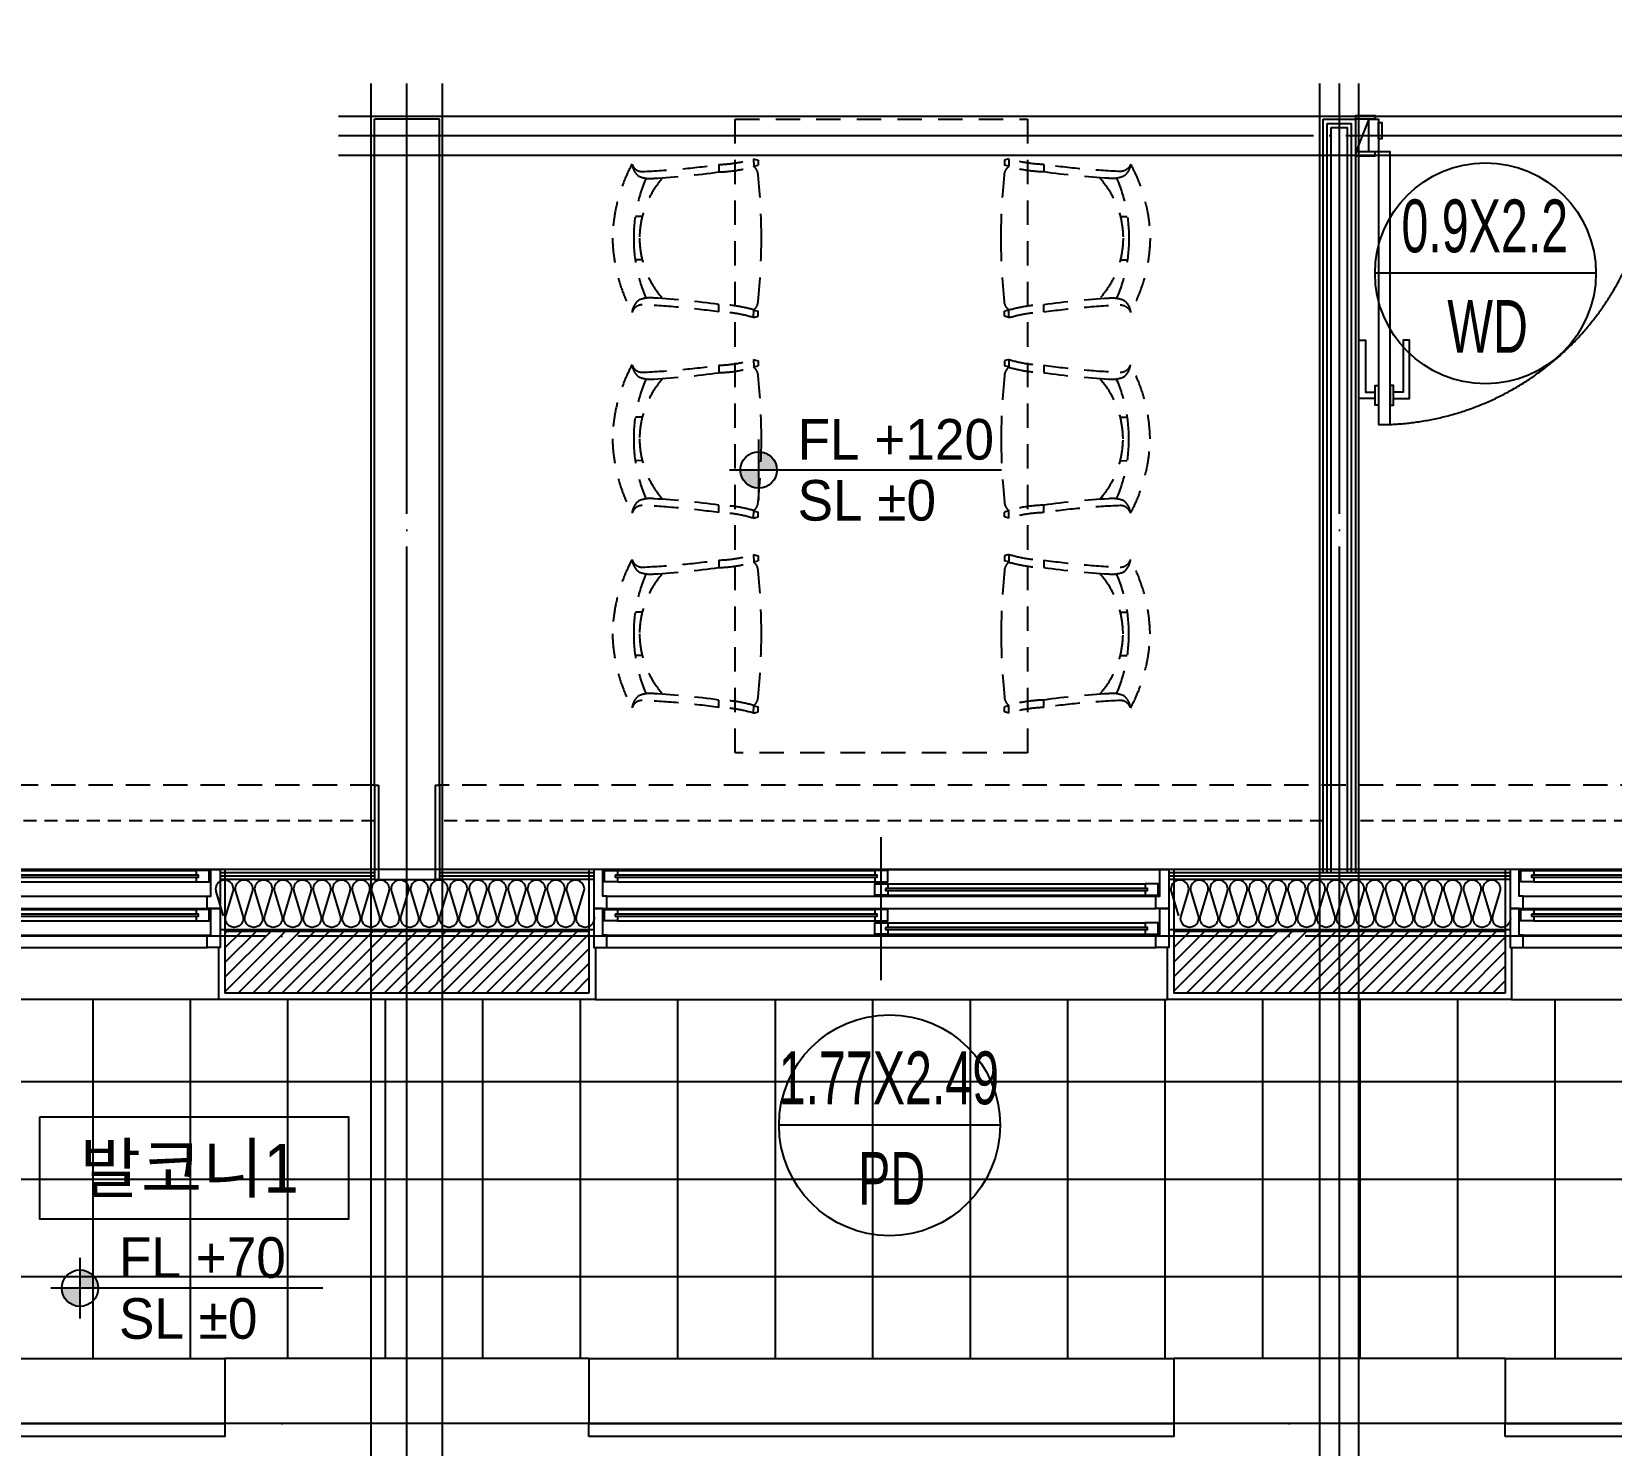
# Model space of a CAD drawing. Header units: millimetres. Extents: x -24416 to 92204, y -190080 to 23760.
# Drawn here: x 15074 to 19936, y -93291 to -88938 of the extents above; entities that cross this region are included whole.
import ezdxf
from ezdxf.enums import TextEntityAlignment as Align

# ---------------------------------------------------------------- set-up
doc = ezdxf.new("R2010")
doc.units = ezdxf.units.MM
doc.header["$LTSCALE"] = 50
for name, pattern in [('AUDIT_D_220706163347-0', [0]), ('CEN', [62, 60, -1, 0, -1]), ('H', [1.3, 0.8, -0.5]), ('HD', [2.5, 1.5, -1]), ('HID', [2.3, 1.5, -0.8]), ('평면도(기준)$0$CENTER2', [16.25, 15, -0.5, 0.25, -0.5])]:
    doc.linetypes.add(name, pattern=pattern)
for name, color, linetype in [('A-레벨', 7, 'AUDIT_D_220706163347-0'), ('A-창호부호', 4, 'Continuous'), ('A_HAT', 8, 'Continuous'), ('CEN_CON', 1, 'CEN'), ('CEN_WALL', 12, 'CEN'), ('CONC', 2, 'Continuous'), ('dan1', 7, 'HID'), ('ELE3_CON', 7, 'Continuous'), ('ELE4', 4, 'Continuous'), ('FIN', 6, 'Continuous'), ('FUR_가구', 8, 'HD'), ('INS', 8, 'Continuous'), ('SINA-F-FRAME', 4, 'Continuous'), ('WAL', 3, 'Continuous'), ('WAL_DRY', 7, 'Continuous'), ('WIN', 4, 'Continuous'), ('X - 단위세대$0$ETC', 6, 'Continuous'), ('바닥타일', 8, 'Continuous'), ('실명', 3, 'AUDIT_D_220706163347-0'), ('실명박스', 7, 'AUDIT_D_220706163347-0'), ('커튼박스', 6, 'Continuous'), ('평면도(기준)$0$1.EC-F-DOOR', 4, 'Continuous'), ('평면도(기준)$0$1.EC-F-DOOR-F', 4, 'Continuous')]:
    doc.layers.add(name, color=color, linetype=linetype)
doc.layers.add('Defpoint', color=135, linetype='Continuous', plot=False)
doc.layers.add('MC', color=135, linetype='Continuous', plot=False)
doc.styles.add('HAUD01', font='Dotum.ttf')
pattern_1 = [(45, (-288337.163, -168071.244), (-22.4506403, 22.4506403), [])]

# ---------------------------------------------------------------- blocks, each defined once
blk = doc.blocks.new('A$C4D377245')
at = {"layer": 'A-창호부호'}
blk.add_line((675.4, 345), (14.6, 345), dxfattribs=at)
blk.add_circle((345, 345), 330.4, dxfattribs=at)
blk = doc.blocks.new('WIN_이중창_1800')
at = {"layer": 'Defpoint'}
for p, q in [((-15, 240), (-15, 0)), ((1785, 240), (1785, 0))]:
    blk.add_line(p, q, dxfattribs=at)
at = {"layer": 'WIN'}
blk.add_line((885, -100), (885, 340), dxfattribs=at)
at = {"layer": 'WIN', "color": 8}
for p, q in [((1742, 240), (28, 240)), ((865, 196), (73, 196)), ((1697, 237), (905, 237)), ((1697, 202), (905, 202)), ((1730, 158), (40, 158)), ((865, 161), (73, 161)), ((1730, 120), (40, 120)), ((1697, 117), (905, 117)), ((865, 76), (73, 76)), ((1697, 82), (905, 82)), ((1730, 38), (40, 38)), ((1730, 0), (40, 0)), ((865, 41), (73, 41))]:
    blk.add_line(p, q, dxfattribs=at)
at = {"layer": 'WIN'}
for points in [[(40, 158), (28, 158), (28, 240), (0, 240), (0, 120), (40, 120), (40, 158)], [(73, 175.5), (73, 161), (33, 161), (33, 196), (73, 196), (73, 181.5)], [(905, 216.5), (905, 202), (865, 202), (865, 237), (905, 237), (905, 222.5)], [(865, 175.5), (865, 161), (905, 161), (905, 196), (865, 196), (865, 181.5)], [(1704, 222.5), (1704, 216.5), (898, 216.5), (898, 222.5), (1704, 222.5)], [(1697, 216.5), (1697, 202), (1737, 202), (1737, 237), (1697, 237), (1697, 222.5)], [(1730, 158), (1742, 158), (1742, 240), (1770, 240), (1770, 120), (1730, 120), (1730, 158)], [(872, 181.5), (872, 175.5), (66, 175.5), (66, 181.5), (872, 181.5)], [(40, 38), (28, 38), (28, 120), (0, 120), (0, 0), (40, 0), (40, 38)], [(905, 96.5), (905, 82), (865, 82), (865, 117), (905, 117), (905, 102.5)], [(1704, 102.5), (1704, 96.5), (898, 96.5), (898, 102.5), (1704, 102.5)], [(1697, 96.5), (1697, 82), (1737, 82), (1737, 117), (1697, 117), (1697, 102.5)], [(1730, 38), (1742, 38), (1742, 120), (1770, 120), (1770, 0), (1730, 0), (1730, 38)], [(73, 55.5), (73, 41), (33, 41), (33, 76), (73, 76), (73, 61.5)], [(872, 61.5), (872, 55.5), (66, 55.5), (66, 61.5), (872, 61.5)], [(865, 55.5), (865, 41), (905, 41), (905, 76), (865, 76), (865, 61.5)]]:
    blk.add_lwpolyline(points, dxfattribs=at)
blk = doc.blocks.new('WIN_이중창_3300-2')
at = {"layer": 'Defpoint'}
for p, q in [((-15, 240), (-15, 0)), ((3285, 240), (3285, 0))]:
    blk.add_line(p, q, dxfattribs=at)
at = {"layer": 'WIN'}
for p, q in [((900, -100), (900, 340)), ((2370, -100), (2370, 340))]:
    blk.add_line(p, q, dxfattribs=at)
at = {"layer": 'WIN', "color": 8}
for p, q in [((3242, 240), (28, 240)), ((880, 237), (73, 237)), ((880, 202), (73, 202)), ((2350, 196), (920, 196)), ((3197, 237), (2390, 237)), ((3197, 202), (2390, 202)), ((3230, 158), (40, 158)), ((2350, 161), (920, 161)), ((3230, 120), (40, 120)), ((880, 117), (73, 117)), ((3197, 117), (2390, 117)), ((880, 82), (73, 82)), ((2350, 76), (920, 76)), ((3197, 82), (2390, 82)), ((3230, 38), (40, 38)), ((3230, 0), (40, 0)), ((2350, 41), (920, 41))]:
    blk.add_line(p, q, dxfattribs=at)
at = {"layer": 'WIN'}
for points in [[(40, 158), (28, 158), (28, 240), (0, 240), (0, 120), (40, 120), (40, 158)], [(73, 216.5), (73, 202), (33, 202), (33, 237), (73, 237), (73, 222.5)], [(887, 222.5), (887, 216.5), (66, 216.5), (66, 222.5), (887, 222.5)], [(880, 216.5), (880, 202), (920, 202), (920, 237), (880, 237), (880, 222.5)], [(920, 175.5), (920, 161), (880, 161), (880, 196), (920, 196), (920, 181.5)], [(2390, 216.5), (2390, 202), (2350, 202), (2350, 237), (2390, 237), (2390, 222.5)], [(2350, 175.5), (2350, 161), (2390, 161), (2390, 196), (2350, 196), (2350, 181.5)], [(3204, 222.5), (3204, 216.5), (2383, 216.5), (2383, 222.5), (3204, 222.5)], [(3197, 216.5), (3197, 202), (3237, 202), (3237, 237), (3197, 237), (3197, 222.5)], [(3230, 158), (3242, 158), (3242, 240), (3270, 240), (3270, 120), (3230, 120), (3230, 158)], [(2357, 181.5), (2357, 175.5), (913, 175.5), (913, 181.5), (2357, 181.5)], [(40, 38), (28, 38), (28, 120), (0, 120), (0, 0), (40, 0), (40, 38)], [(73, 96.5), (73, 82), (33, 82), (33, 117), (73, 117), (73, 102.5)], [(887, 102.5), (887, 96.5), (66, 96.5), (66, 102.5), (887, 102.5)], [(880, 96.5), (880, 82), (920, 82), (920, 117), (880, 117), (880, 102.5)], [(2390, 96.5), (2390, 82), (2350, 82), (2350, 117), (2390, 117), (2390, 102.5)], [(3204, 102.5), (3204, 96.5), (2383, 96.5), (2383, 102.5), (3204, 102.5)], [(3197, 96.5), (3197, 82), (3237, 82), (3237, 117), (3197, 117), (3197, 102.5)], [(3230, 38), (3242, 38), (3242, 120), (3270, 120), (3270, 0), (3230, 0), (3230, 38)], [(920, 55.5), (920, 41), (880, 41), (880, 76), (920, 76), (920, 61.5)], [(2357, 61.5), (2357, 55.5), (913, 55.5), (913, 61.5), (2357, 61.5)], [(2350, 55.5), (2350, 41), (2390, 41), (2390, 76), (2350, 76), (2350, 61.5)]]:
    blk.add_lwpolyline(points, dxfattribs=at)
blk = doc.blocks.new('insul1')
blk.add_lwpolyline([(0, 0.25, 1.344031), (0.35, 0.25), (0.2, 0.75, -1.344031), (0.55, 0.75), (0.4, 0.25)], format="xyb")
blk = doc.blocks.new('식탁-1950x900')
at = {"layer": 'FUR_가구'}
for p, q in [((-500.1, -139.2), (-499.9, -162.1)), ((-393, -121.6), (-379.1, -126)), ((-393, -121.6), (-392.7, -145.4)), ((-392.7, -144.6), (-379.3, -141)), ((-379.1, -126), (-379.3, -141)), ((393, -121.6), (379.1, -126)), ((379.1, -126), (379.3, -141)), ((392.7, -144.6), (379.3, -141)), ((393, -121.6), (392.7, -145.4)), ((500.1, -139.2), (499.9, -162.1)), ((-735.6, -299), (-756.6, -299.2)), ((735.6, -299), (756.6, -299.2)), ((-735.6, -433.1), (-756.6, -432.9)), ((735.6, -433.1), (756.6, -432.9)), ((-500.1, -592.9), (-499.9, -570)), ((500.1, -592.9), (499.9, -570)), ((-393, -610.5), (-392.7, -586.7)), ((-393, -610.5), (-379.1, -606.2)), ((-392.7, -587.5), (-379.3, -591.1)), ((-379.1, -606.2), (-379.3, -591.1)), ((379.1, -606.2), (379.3, -591.1)), ((393, -610.5), (379.1, -606.2)), ((392.7, -587.5), (379.3, -591.1)), ((393, -610.5), (392.7, -586.7)), ((-500.1, -757.1), (-499.9, -780)), ((-393, -739.5), (-379.1, -743.8)), ((-393, -739.5), (-392.7, -763.3)), ((-392.7, -762.5), (-379.3, -758.9)), ((-379.1, -743.8), (-379.3, -758.9)), ((393, -739.5), (379.1, -743.8)), ((379.1, -743.8), (379.3, -758.9)), ((392.7, -762.5), (379.3, -758.9)), ((393, -739.5), (392.7, -763.3)), ((500.1, -757.1), (499.9, -780)), ((-735.6, -916.9), (-756.6, -917.1)), ((735.6, -916.9), (756.6, -917.1)), ((-735.6, -1051), (-756.6, -1050.8)), ((735.6, -1051), (756.6, -1050.8)), ((-500.1, -1210.8), (-499.9, -1187.9)), ((-393, -1228.4), (-392.7, -1204.6)), ((-392.7, -1205.4), (-379.3, -1209)), ((-379.1, -1224), (-379.3, -1209)), ((379.1, -1224), (379.3, -1209)), ((392.7, -1205.4), (379.3, -1209)), ((393, -1228.4), (392.7, -1204.6)), ((500.1, -1210.8), (499.9, -1187.9)), ((-393, -1228.4), (-379.1, -1224)), ((393, -1228.4), (379.1, -1224)), ((-500.1, -1357.1), (-499.9, -1380)), ((-393, -1339.5), (-379.1, -1343.8)), ((-393, -1339.5), (-392.7, -1363.3)), ((-392.7, -1362.5), (-379.3, -1358.9)), ((-379.1, -1343.8), (-379.3, -1358.9)), ((393, -1339.5), (379.1, -1343.8)), ((379.1, -1343.8), (379.3, -1358.9)), ((392.7, -1362.5), (379.3, -1358.9)), ((393, -1339.5), (392.7, -1363.3)), ((500.1, -1357.1), (499.9, -1380)), ((-735.6, -1516.9), (-756.6, -1517.1)), ((735.6, -1516.9), (756.6, -1517.1)), ((-735.6, -1651), (-756.6, -1650.8)), ((735.6, -1651), (756.6, -1650.8)), ((-500.1, -1810.8), (-499.9, -1787.9)), ((500.1, -1810.8), (499.9, -1787.9)), ((-393, -1828.4), (-392.7, -1804.6)), ((-393, -1828.4), (-379.1, -1824)), ((-392.7, -1805.4), (-379.3, -1809)), ((-379.1, -1824), (-379.3, -1809)), ((379.1, -1824), (379.3, -1809)), ((393, -1828.4), (379.1, -1824)), ((392.7, -1805.4), (379.3, -1809)), ((393, -1828.4), (392.7, -1804.6))]:
    blk.add_line(p, q, dxfattribs=at)
blk.add_lwpolyline([(-450, 0), (450, 0), (450, -1950), (-450, -1950)], close=True, dxfattribs=at)
for centre, radius, start, end in [((-324.7, -376.8), 502.7, 151.613, 178.7722), ((-735.8, -128.1), 32.7, 197.2985, 270.5396), ((-715.5, -133.6), 51.6, 184.7366, 233.9633), ((-839.2, 2261.8), 2424.8, 272.4515, 278.0366), ((-510.6, 259.9), 399.2, 271.5056, 287.1336), ((-510.6, 259.9), 422.1, 271.4516, 286.229), ((-411.8, -172), 32.7, 1.9895, 54.3197), ((-301.1, -364.6), 460.9, 156.5856, 180.1775), ((-711.1, -94), 88.5, 246.8053, 277.2576), ((-464.2, -367.5), 279.9, 137.9152, 179.6962), ((-839.2, 2261.8), 2447.5, 273.2626, 277.9666), ((-2602.4, -386.7), 2233.9, 0.5286, 5.5435), ((-324.7, -355.3), 502.7, 181.2278, 208.387), ((-301.1, -367.5), 460.9, 179.8225, 203.4144), ((-464.2, -364.6), 279.9, 180.3038, 222.0848), ((-2602.4, -345.5), 2233.9, 354.4565, 359.4714), ((-735.8, -604), 32.7, 89.4604, 162.7015), ((-715.5, -598.6), 51.6, 126.0367, 175.2634), ((-711.1, -638.2), 88.5, 82.7424, 113.1947), ((-839.2, -2993.9), 2424.8, 81.9634, 87.5485), ((-839.2, -2993.9), 2447.5, 82.0334, 86.7374), ((-510.6, -992), 422.1, 73.771, 88.5484), ((-411.8, -560.1), 32.7, 305.6803, 358.0105), ((-510.6, -992), 399.2, 72.8664, 88.4944), ((-324.7, -994.7), 502.7, 151.613, 178.7722), ((-735.8, -746), 32.7, 197.2985, 270.5396), ((-715.5, -751.4), 51.6, 184.7366, 233.9633), ((-839.2, 1643.9), 2424.8, 272.4515, 278.0366), ((-510.6, -358), 399.2, 271.5056, 287.1336), ((-510.6, -358), 422.1, 271.4516, 286.229), ((-411.8, -789.9), 32.7, 1.9895, 54.3197), ((-301.1, -982.5), 460.9, 156.5856, 180.1775), ((-711.1, -711.8), 88.5, 246.8053, 277.2576), ((-464.2, -985.4), 279.9, 137.9152, 179.6962), ((-839.2, 1643.9), 2447.5, 273.2626, 277.9666), ((-2602.4, -1004.5), 2233.9, 0.5286, 5.5435), ((-324.7, -973.2), 502.7, 181.2278, 208.387), ((-301.1, -985.4), 460.9, 179.8225, 203.4144), ((-464.2, -982.5), 279.9, 180.3038, 222.0848), ((-2602.4, -963.3), 2233.9, 354.4565, 359.4714), ((-735.8, -1221.9), 32.7, 89.4604, 162.7015), ((-715.5, -1216.4), 51.6, 126.0367, 175.2634), ((-711.1, -1256), 88.5, 82.7424, 113.1947), ((-839.2, -3611.8), 2424.8, 81.9634, 87.5485), ((-839.2, -3611.8), 2447.5, 82.0334, 86.7374), ((-510.6, -1609.9), 399.2, 72.8664, 88.4944), ((-510.6, -1609.9), 422.1, 73.771, 88.5484), ((-411.8, -1178), 32.7, 305.6803, 358.0105), ((-324.7, -1594.7), 502.7, 151.613, 178.7722), ((-735.8, -1346), 32.7, 197.2985, 270.5396), ((-715.5, -1351.4), 51.6, 184.7366, 233.9633), ((-839.2, 1043.9), 2424.8, 272.4515, 278.0366), ((-510.6, -958), 399.2, 271.5056, 287.1336), ((-301.1, -1582.5), 460.9, 156.5856, 180.1775), ((-711.1, -1311.8), 88.5, 246.8053, 277.2576), ((-464.2, -1585.4), 279.9, 137.9152, 179.6962), ((-839.2, 1043.9), 2447.5, 273.2626, 277.9666), ((-510.6, -958), 422.1, 271.4516, 286.229), ((-411.8, -1389.9), 32.7, 1.9895, 54.3197), ((-2602.4, -1604.5), 2233.9, 0.5286, 5.5435), ((-324.7, -1573.2), 502.7, 181.2278, 208.387), ((-301.1, -1585.4), 460.9, 179.8225, 203.4144), ((-464.2, -1582.5), 279.9, 180.3038, 222.0848), ((-2602.4, -1563.3), 2233.9, 354.4565, 359.4714), ((-735.8, -1821.9), 32.7, 89.4604, 162.7015), ((-715.5, -1816.4), 51.6, 126.0367, 175.2634), ((-711.1, -1856), 88.5, 82.7424, 113.1947), ((-839.2, -4211.8), 2424.8, 81.9634, 87.5485), ((-839.2, -4211.8), 2447.5, 82.0334, 86.7374), ((-510.6, -2209.9), 422.1, 73.771, 88.5484), ((-411.8, -1778), 32.7, 305.6803, 358.0105), ((-510.6, -2209.9), 399.2, 72.8664, 88.4944)]:
    blk.add_arc(centre, radius, start, end, dxfattribs=at)
at = {"layer": 'FUR_가구', "extrusion": (0, 0, -1)}
for centre, major_axis, start_param, end_param in [((411.8, -172), (-23.1, 23.1), 5.532511, 6.445844), ((510.6, 259.9), (-418.1, 57.7), 4.600712, 4.858628), ((510.6, 259.9), (-391.6, 77.3), 4.543868, 4.816628), ((839.2, 2261.8), (308.9, 2405.1), 3.056625, 3.154103), ((735.8, -128.1), (-23.1, 23.1), 2.65811, 3.936408), ((715.5, -133.6), (-36.5, 36.5), 2.438863, 3.298031), ((324.7, -376.8), (355.5, 355.5), 0.289952, 0.763969), ((2602.4, -386.7), (-1579.6, 1579.6), 5.507013, 5.59454), ((839.2, 2261.8), (261.2, 2433.5), 3.0916, 3.173701), ((464.2, -367.5), (197.9, 197.9), 0.05088, 0.780096), ((711.1, -94), (-62.6, 62.6), 3.522166, 4.053659), ((301.1, -364.6), (447.5, 110.4), -0.166893, 0.244864), ((2602.4, -345.5), (-114, 2231), 4.666674, 4.7542), ((464.2, -364.6), (197.9, 197.9), 0.7907, 1.519916), ((301.1, -367.5), (-450.7, 96.7), 2.927084, 3.338841), ((324.7, -355.3), (-355.5, 355.5), 2.377624, 2.851641), ((411.8, -560.1), (-23.1, 23.1), 4.54973, 5.463063), ((510.6, -992), (410.7, 97.2), 4.661547, 4.919462), ((839.2, -2993.9), (-321.8, 2426.3), -0.007165, 0.074936), ((839.2, -2993.9), (-242.6, 2412.6), -0.040038, 0.05744), ((711.1, -638.2), (62.6, 62.6), -0.912067, -0.380574), ((735.8, -604), (23.1, 23.1), -0.794816, 0.483483), ((715.5, -598.6), (-36.5, 36.5), 1.414358, 2.273526), ((510.6, -992), (392, 75.2), 4.602977, 4.875737)]:
    blk.add_ellipse(centre, major_axis=major_axis, ratio=1, start_param=start_param, end_param=end_param, dxfattribs=at)
at = {"layer": 'FUR_가구'}
for centre, major_axis, start_param, end_param in [((411.8, -789.9), (23.1, 23.1), 1.408137, 2.321471), ((510.6, -358), (-410.7, 97.2), 1.519954, 1.777869), ((510.6, -358), (-392, 75.2), 1.461384, 1.734144), ((839.2, 1643.9), (242.6, 2412.6), 3.101555, 3.199033), ((735.8, -746), (-23.1, 23.1), 2.346777, 3.625076), ((715.5, -751.4), (36.5, 36.5), 4.55595, 5.415118), ((324.7, -994.7), (355.5, 355.5), 5.519216, 5.993234), ((2602.4, -1004.5), (114, 2231), 1.525081, 1.612608), ((839.2, 1643.9), (321.8, 2426.3), 3.134428, 3.216528), ((464.2, -985.4), (-197.9, 197.9), 3.932293, 4.661509), ((711.1, -711.8), (-62.6, 62.6), 2.229526, 2.761019), ((301.1, -982.5), (450.7, 96.7), -0.214508, 0.197248), ((2602.4, -963.3), (1579.6, 1579.6), 2.36542, 2.452947), ((464.2, -982.5), (-197.9, 197.9), 3.192473, 3.921689), ((301.1, -985.4), (-447.5, 110.4), 2.9747, 3.386457), ((324.7, -973.2), (-355.5, 355.5), 3.431544, 3.905562), ((711.1, -1256), (62.6, 62.6), 0.380574, 0.912067), ((411.8, -1178), (23.1, 23.1), 2.390918, 3.304252), ((510.6, -1609.9), (418.1, 57.7), 1.45912, 1.717035), ((510.6, -1609.9), (391.6, 77.3), 1.402276, 1.675036), ((839.2, -3611.8), (-261.2, 2433.5), -0.049992, 0.032108), ((839.2, -3611.8), (-308.9, 2405.1), -0.084967, 0.012511), ((735.8, -1221.9), (23.1, 23.1), 5.799702, 7.078001), ((715.5, -1216.4), (36.5, 36.5), 5.580456, 6.439624), ((510.6, -958), (-392, 75.2), 1.461384, 1.734144), ((839.2, 1043.9), (242.6, 2412.6), 3.101555, 3.199033), ((735.8, -1346), (-23.1, 23.1), 2.346777, 3.625076), ((715.5, -1351.4), (36.5, 36.5), 4.55595, 5.415118), ((324.7, -1594.7), (355.5, 355.5), 5.519216, 5.993234), ((2602.4, -1604.5), (114, 2231), 1.525081, 1.612608), ((411.8, -1389.9), (23.1, 23.1), 1.408137, 2.321471), ((510.6, -958), (-410.7, 97.2), 1.519954, 1.777869), ((839.2, 1043.9), (321.8, 2426.3), 3.134428, 3.216528), ((464.2, -1585.4), (-197.9, 197.9), 3.932293, 4.661509), ((711.1, -1311.8), (-62.6, 62.6), 2.229526, 2.761019), ((301.1, -1582.5), (450.7, 96.7), -0.214508, 0.197248), ((2602.4, -1563.3), (1579.6, 1579.6), 2.36542, 2.452947), ((464.2, -1582.5), (-197.9, 197.9), 3.192473, 3.921689), ((301.1, -1585.4), (-447.5, 110.4), 2.9747, 3.386457), ((324.7, -1573.2), (-355.5, 355.5), 3.431544, 3.905562), ((411.8, -1778), (23.1, 23.1), 2.390918, 3.304252), ((510.6, -2209.9), (418.1, 57.7), 1.45912, 1.717035), ((839.2, -4211.8), (-261.2, 2433.5), -0.049992, 0.032108), ((839.2, -4211.8), (-308.9, 2405.1), -0.084967, 0.012511), ((711.1, -1856), (62.6, 62.6), 0.380574, 0.912067), ((735.8, -1821.9), (23.1, 23.1), 5.799702, 7.078001), ((715.5, -1816.4), (36.5, 36.5), 5.580456, 6.439624), ((510.6, -2209.9), (391.6, 77.3), 1.402276, 1.675036)]:
    blk.add_ellipse(centre, major_axis=major_axis, ratio=1, start_param=start_param, end_param=end_param, dxfattribs=at)
blk = doc.blocks.new('A$C3C3C21E6')
at = {"layer": '평면도(기준)$0$1.EC-F-DOOR'}
blk.add_lwpolyline([(70, -210), (70, -1049.6), (106, -1049.6), (106, -210), (70, -210)], dxfattribs=at)
at = {"layer": '평면도(기준)$0$1.EC-F-DOOR', "color": 8}
for points in [[(60, -969.6), (10, -969.6), (10, -789.6), (30, -789.6), (30, -949.6), (60, -949.6)], [(116.1, -969.6), (166.1, -969.6), (166.1, -789.6), (146.1, -789.6), (146.1, -949.6), (116.1, -949.6)]]:
    blk.add_lwpolyline(points, dxfattribs=at)
for points in [[(70, -929.6), (70, -989.6), (60, -989.6), (60, -929.6)], [(106, -929.6), (106, -989.6), (116, -989.6), (116, -929.6)]]:
    blk.add_lwpolyline(points, close=True, dxfattribs=at)
at = {"layer": '평면도(기준)$0$1.EC-F-DOOR', "color": 1, "linetype": '평면도(기준)$0$CENTER2', "ltscale": 6}
blk.add_arc((69.4, -209.7), 840.6, 272.4982, 359.9824, dxfattribs=at)
at = {"layer": '평면도(기준)$0$1.EC-F-DOOR-F'}
for points in [[(60, -110), (40, -110), (0, -110), (0, -98), (60, -98)], [(40, -110), (70, -110), (70, -210), (40, -210)], [(70, -120), (80, -120), (80, -170), (70, -170)], [(910, -120), (900, -120), (900, -170), (910, -170)], [(940, -110), (910, -110), (910, -210), (940, -210)], [(920, -110), (940, -110), (980, -110), (980, -98), (920, -98)], [(0, -222), (60, -222), (60, -210), (0, -210)], [(920, -222), (980, -222), (980, -210), (920, -210)]]:
    blk.add_lwpolyline(points, close=True, dxfattribs=at)
blk = doc.blocks.new('U-121B(기본)1', base_point=(-58206.9, -129495.9))
at = {"layer": 'A_HAT'}
h = blk.add_hatch(dxfattribs=at)
h.set_pattern_fill('ANSI31', color=256, scale=10, style=0)
h.set_pattern_definition(pattern_1)
h.paths.add_polyline_path([(-74506.9, -127980.9), (-73946.9, -127980.9), (-73946.9, -128170.9), (-74506.9, -128170.9)])
h.paths.add_polyline_path([(-75066.9, -127980.9), (-74506.9, -127980.9), (-74506.9, -128170.9), (-75066.9, -128170.9)])
h = blk.add_hatch(dxfattribs=at)
h.set_pattern_fill('ANSI31', color=256, scale=10, style=0)
h.set_pattern_definition(pattern_1)
h.paths.add_polyline_path([(-71126.9, -128170.9), (-71126.9, -127980.9), (-72146.9, -127980.9), (-72146.9, -128170.9)])
at = {"layer": '바닥타일'}
h = blk.add_hatch(dxfattribs=at)
h.set_pattern_fill('_USER', color=256, scale=300, double=1, pattern_type=0)
h.set_pattern_definition([(0, (-288337.16, -168071.24), (0, 300), []), (90, (-288337.16, -168071.24), (-300, 2e-14), [])])
h.paths.add_polyline_path([(-80861.9, -128015.9), (-80861.9, -129295.9), (-68866.9, -129295.9), (-68866.9, -128190.9), (-79216.9, -128190.9), (-79216.9, -128015.9)])
at = {"layer": 'CEN_CON'}
for p, q in [((-74506.9, -129795.9), (-74506.9, -125370.9)), ((-68741.9, -129495.9), (-83376.9, -129495.9))]:
    blk.add_line(p, q, dxfattribs=at)
at = {"layer": 'CEN_WALL'}
for p, q in [((-71636.9, -129795.9), (-71636.9, -125370.9)), ((-74716.9, -125530.9), (-68741.9, -125530.9)), ((-68741.9, -127995.9), (-79136.9, -127995.9))]:
    blk.add_line(p, q, dxfattribs=at)
at = {"layer": 'CONC'}
for p, q in [((-74606.9, -127530.9), (-74606.9, -125480.9)), ((-74406.9, -125480.9), (-74606.9, -125480.9)), ((-74406.9, -127530.9), (-74406.9, -125480.9)), ((-74606.9, -127530.9), (-74593.9, -127530.9)), ((-74593.9, -127530.9), (-74593.9, -127820.9)), ((-74419.9, -127530.9), (-74419.9, -127820.9)), ((-74419.9, -127530.9), (-74406.9, -127530.9)), ((-74593.9, -127820.9), (-74419.9, -127820.9)), ((-73946.9, -129295.9), (-75066.9, -129295.9)), ((-75066.9, -129295.9), (-75066.9, -129495.9)), ((-73946.9, -129295.9), (-73946.9, -129495.9)), ((-71126.9, -129295.9), (-72146.9, -129295.9)), ((-72146.9, -129295.9), (-72146.9, -129495.9)), ((-71126.9, -129295.9), (-71126.9, -129495.9)), ((-73946.9, -129495.9), (-75066.9, -129495.9)), ((-71126.9, -129495.9), (-72146.9, -129495.9))]:
    blk.add_line(p, q, dxfattribs=at)
at = {"layer": 'dan1'}
for points in [[(-69316.9, -125210.9), (-69316.9, -127530.9), (-74406.9, -127530.9)], [(-74606.9, -127530.9), (-78556.9, -127530.9), (-78556.9, -127355.9), (-78826.9, -127355.9)]]:
    blk.add_lwpolyline(points, dxfattribs=at)
at = {"layer": 'ELE3_CON'}
for p, q in [((-78366.9, -129295.9), (-75066.9, -129295.9)), ((-73946.9, -129295.9), (-72146.9, -129295.9)), ((-71126.9, -129295.9), (-69326.9, -129295.9))]:
    blk.add_line(p, q, dxfattribs=at)
at = {"layer": 'ELE4'}
for p, q in [((-75086.9, -128190.9), (-78346.9, -128190.9)), ((-73926.9, -128190.9), (-72166.9, -128190.9)), ((-71106.9, -128190.9), (-69346.9, -128190.9))]:
    blk.add_line(p, q, dxfattribs=at)
at = {"layer": 'FIN'}
for p, q in [((-75086.9, -128030.9), (-75086.9, -128190.9)), ((-73926.9, -128030.9), (-73926.9, -128190.9)), ((-72166.9, -128030.9), (-72166.9, -128190.9)), ((-71106.9, -128030.9), (-71106.9, -128190.9)), ((-73926.9, -128190.9), (-75086.9, -128190.9)), ((-71106.9, -128190.9), (-72166.9, -128190.9))]:
    blk.add_line(p, q, dxfattribs=at)
at = {"layer": 'INS'}
for p, q in [((-74606.9, -127530.9), (-74606.9, -127820.9)), ((-74406.9, -127530.9), (-74406.9, -127820.9)), ((-74606.9, -127820.9), (-75081.9, -127820.9)), ((-74606.9, -127820.9), (-74593.9, -127820.9)), ((-74406.9, -127820.9), (-74419.9, -127820.9)), ((-73931.9, -127820.9), (-74406.9, -127820.9)), ((-71111.9, -127820.9), (-72161.9, -127820.9)), ((-73931.9, -127975.9), (-75081.9, -127975.9)), ((-71111.9, -127975.9), (-72161.9, -127975.9))]:
    blk.add_line(p, q, dxfattribs=at)
at = {"layer": 'MC'}
for p, q in [((-74616.9, -129795.9), (-74616.9, -125370.9)), ((-74396.9, -129795.9), (-74396.9, -125370.9)), ((-71696.9, -129795.9), (-71696.9, -125370.9)), ((-71576.9, -129795.9), (-71576.9, -125370.9)), ((-74716.9, -125470.9), (-68741.9, -125470.9)), ((-74716.9, -125590.9), (-68741.9, -125590.9)), ((-68741.9, -127790.9), (-79136.9, -127790.9))]:
    blk.add_line(p, q, dxfattribs=at)
at = {"layer": 'SINA-F-FRAME'}
blk.add_line((-71546.9, -125480.9), (-71586.9, -125580.9), dxfattribs=at)
at = {"layer": 'WAL'}
for p, q in [((-73946.9, -127980.9), (-75066.9, -127980.9)), ((-75066.9, -127980.9), (-75066.9, -128170.9)), ((-73946.9, -127980.9), (-73946.9, -128170.9)), ((-71126.9, -127980.9), (-72146.9, -127980.9)), ((-72146.9, -127980.9), (-72146.9, -128170.9)), ((-71126.9, -127980.9), (-71126.9, -128170.9)), ((-73946.9, -128170.9), (-75066.9, -128170.9)), ((-71126.9, -128170.9), (-72146.9, -128170.9))]:
    blk.add_line(p, q, dxfattribs=at)
at = {"layer": 'WAL_DRY'}
for p, q in [((-71686.9, -127800.9), (-71686.9, -125480.9)), ((-71686.9, -125480.9), (-71586.9, -125480.9)), ((-71586.9, -127800.9), (-71586.9, -125480.9)), ((-71674.4, -127800.9), (-71674.4, -125493.4)), ((-71674.4, -125493.4), (-71599.4, -125493.4)), ((-71661.9, -127800.9), (-71661.9, -125505.9)), ((-71661.9, -125505.9), (-71611.9, -125505.9)), ((-71611.9, -127800.9), (-71611.9, -125505.9)), ((-71599.4, -127800.9), (-71599.4, -125493.4)), ((-74606.9, -127800.9), (-75081.9, -127800.9)), ((-74606.9, -127810.9), (-75081.9, -127810.9)), ((-73931.9, -127800.9), (-74406.9, -127800.9)), ((-73931.9, -127810.9), (-74406.9, -127810.9)), ((-71111.9, -127800.9), (-72161.9, -127800.9)), ((-71111.9, -127810.9), (-72161.9, -127810.9))]:
    blk.add_line(p, q, dxfattribs=at)
at = {"layer": 'X - 단위세대$0$ETC'}
for points in [[(-78366.9, -129535.9), (-78366.9, -129495.9), (-75066.9, -129495.9), (-75066.9, -129535.9), (-78366.9, -129535.9)], [(-73946.9, -129535.9), (-73946.9, -129495.9), (-72146.9, -129495.9), (-72146.9, -129535.9), (-73946.9, -129535.9)], [(-71126.9, -129535.9), (-71126.9, -129495.9), (-69326.9, -129495.9), (-69326.9, -129535.9), (-71126.9, -129535.9)]]:
    blk.add_lwpolyline(points, dxfattribs=at)
at = {"layer": '커튼박스', "linetype": 'H'}
for p, q in [((-74606.9, -127640.9), (-78826.9, -127640.9)), ((-71686.9, -127640.9), (-74406.9, -127640.9)), ((-68866.9, -127640.9), (-71586.9, -127640.9))]:
    blk.add_line(p, q, dxfattribs=at)
at = {"layer": 'FUR_가구'}
blk.add_blockref('식탁-1950x900', (-73046.9, -125480.9), dxfattribs=at)
at = {"layer": 'INS', "xscale": -150, "yscale": 150, "zscale": 150, "row_count": 1, "row_spacing": 0, "column_spacing": -60}
for p, column_count in [((-73931.9, -127970.9), 19), ((-71111.9, -127970.9), 17)]:
    blk.add_blockref('insul1', p, dxfattribs=dict(at, column_count=column_count))
at = {"layer": 'SINA-F-FRAME'}
blk.add_blockref('A$C3C3C21E6', (-71586.9, -125370.9), dxfattribs=at)
at = {"layer": 'WIN', "xscale": -1}
for name, p in [('WIN_이중창_3300-2', (-75081.9, -128030.9)), ('WIN_이중창_1800', (-72161.9, -128030.9)), ('WIN_이중창_1800', (-69341.9, -128030.9))]:
    blk.add_blockref(name, p, dxfattribs=at)
blk = doc.blocks.new('A$Cb33ca4a3')
at = {"layer": 'A-레벨'}
h = blk.add_hatch(color=256, dxfattribs=at)
h.paths.add_polyline_path([(17311.3, -114104.3), (17311.3, -114048.1), (17255.1, -114048.1, 0.414214)])
h.paths.add_polyline_path([(17311.3, -113991.8), (17311.3, -114048.1), (17367.6, -114048.1, 0.414214)])
h = blk.add_hatch(color=256, dxfattribs=at)
h.paths.add_polyline_path([(15222.8, -116623.2), (15222.8, -116566.9), (15166.6, -116566.9, 0.414214)])
h.paths.add_polyline_path([(15222.8, -116510.7), (15222.8, -116566.9), (15279.1, -116566.9, 0.414214)])
for p, q in [((17311.3, -113954.3), (17311.3, -114141.8)), ((18058.4, -114048.1), (17221.3, -114048.1)), ((15222.8, -116473.2), (15222.8, -116660.7)), ((15969.9, -116566.9), (15132.8, -116566.9))]:
    blk.add_line(p, q, dxfattribs=at)
for centre in [(17311.3, -114048.1), (15222.8, -116566.9)]:
    blk.add_circle(centre, 56.2, dxfattribs=at)
at = {"layer": 'A-레벨', "color": 4, "style": 'HAUD01'}
for s, p in [('FL +120', (17431.3, -114016.1)), ('SL %%P0', (17431.3, -114203.9)), ('FL +70', (15342.9, -116535)), ('SL %%P0', (15342.9, -116722.7))]:
    blk.add_text(s, height=125, dxfattribs=at).set_placement(p)

msp = doc.modelspace()

# ---------------------------------------------------------------- linework, layer by layer
at = {"layer": '실명박스'}
msp.add_lwpolyline([(15097.9, -92280.8), (15097.9, -92593.3), (16050.4, -92593.3), (16050.4, -92280.8)], close=True, dxfattribs=at)

# ---------------------------------------------------------------- block references
msp.add_blockref('U-121B(기본)1', (32528.9, -93223.4))
at = {"layer": 'A-창호부호'}
msp.add_blockref('A$Cb33ca4a3', (0, 23760), dxfattribs=at)
at = {"layer": 'A-창호부호', "xscale": 1.028985507291509, "yscale": 1.028985507291509, "zscale": 1.028985507291509}
for p in [(19193.4, -90037.5), (17359.3, -92660.3)]:
    msp.add_blockref('A$C4D377245', p, dxfattribs=at)

# ---------------------------------------------------------------- texts
at = {"layer": 'A-창호부호', "color": 6, "style": 'HAUD01', "width": 0.7}
for s, p in [('0.9X2.2', (19546.3, -89536.5)), ('WD', (19554.9, -89846.1)), ('1.77X2.49', (17712.3, -92159.3)), ('PD', (17720.9, -92468.9))]:
    msp.add_text(s, height=162.5, dxfattribs=at).set_placement(p, align=Align.MIDDLE)
at = {"layer": '실명', "style": 'HAUD01'}
msp.add_text('발코니1', height=150, dxfattribs=at).set_placement((15559.5, -92436), align=Align.MIDDLE)

doc.saveas('drawing.dxf')
